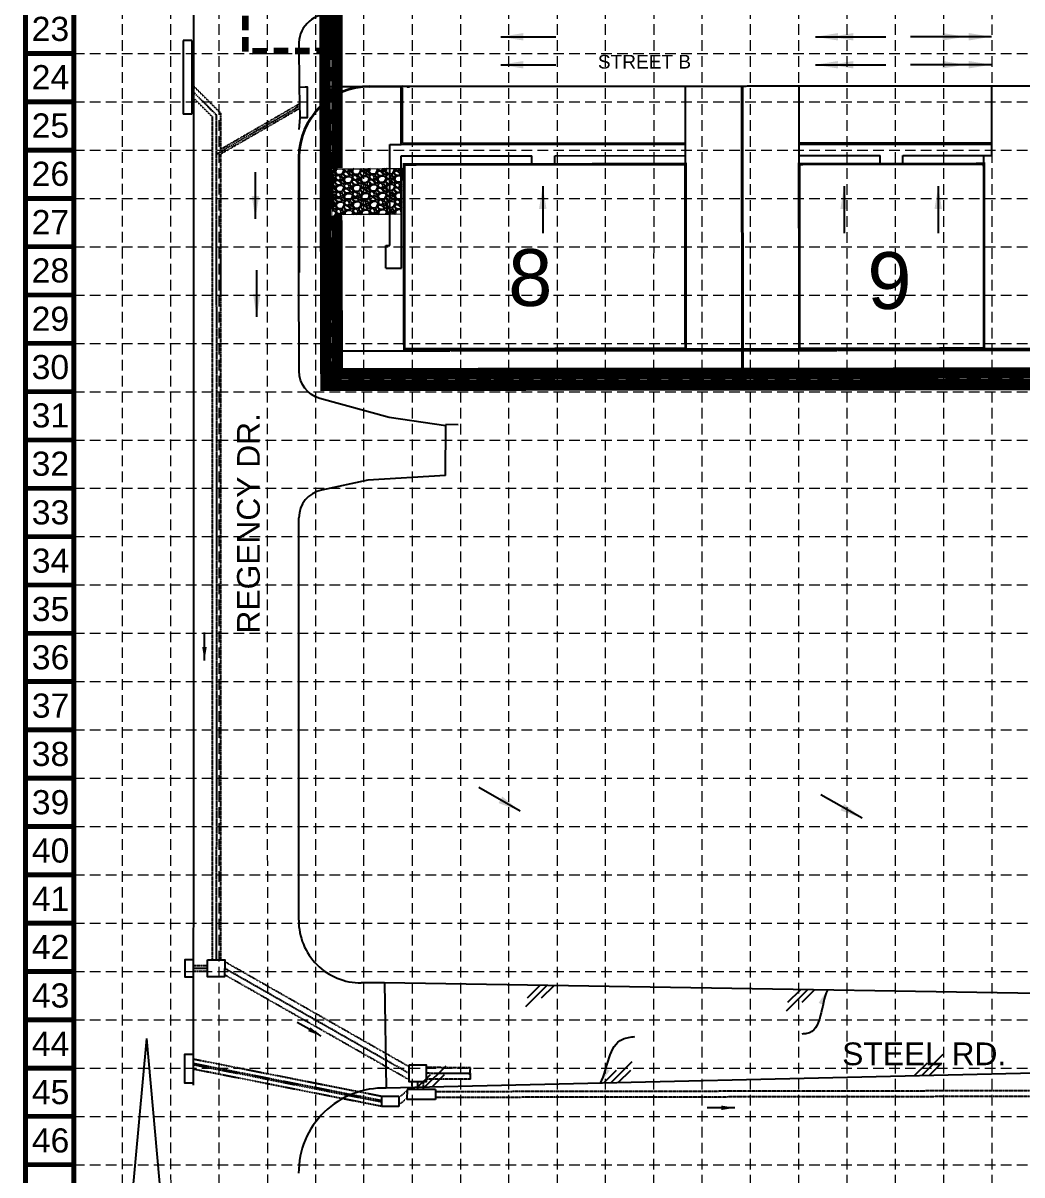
# Model space of a CAD drawing. Header units: inches. Extents: x 9013 to 9695, y 5495 to 6585.
# Drawn here: x 9012.7 to 9364.2, y 5781.2 to 6186.7 of the extents above; entities that cross this region are included whole.
import ezdxf
from ezdxf.enums import TextEntityAlignment as Align

# ---------------------------------------------------------------- set-up
doc = ezdxf.new("R2010")
doc.units = ezdxf.units.IN
doc.header["$MEASUREMENT"] = 0
for name, pattern in [('CENTER2', [1.125, 0.75, -0.125, 0.125, -0.125]), ('DASHED2', [0.375, 0.25, -0.125]), ('HIDDEN', [0.375, 0.25, -0.125]), ('HIDDEN2', [0.1875, 0.125, -0.0625])]:
    doc.linetypes.add(name, pattern=pattern)
for name, color, linetype in [('BASE', 7, 'Continuous'), ('e-pavement', 253, 'Continuous'), ('e-Storm', 253, 'Continuous'), ('e-Storm-cl', 253, 'CENTER2'), ('E-STORM-INLET', 253, 'Continuous'), ('Easements Utility', 7, 'HIDDEN2'), ('F-pav-bc', 253, 'Continuous'), ('f-pav-edge-conc', 253, 'Continuous'), ('F-pav-fc', 253, 'Continuous'), ('F-pav-SIDEWALK', 253, 'Continuous'), ('GRID', 254, 'HIDDEN'), ('LEGEND', 7, 'Continuous'), ('LIMITS OF DISTURBANCE', 1, 'HIDDEN'), ('Lot No', 7, 'Continuous'), ('NARROW', 7, 'Continuous'), ('p-pav-edge-conc', 7, 'Continuous'), ('SILT FENCE', 200, 'Continuous')]:
    doc.layers.add(name, color=color, linetype=linetype)
for name, color, linetype, lineweight in [('Boundary', 5, 'Continuous', 100), ('Lot Lines', 2, 'Continuous', 40), ('P-DIR-FLOW-ARO', 7, 'Continuous', 30), ('P-PADS', 6, 'Continuous', 50), ('p-pav-fc', 1, 'Continuous', 35), ('P-STNAMES', 7, 'Continuous', 50), ('ROW', 6, 'Continuous', 40)]:
    doc.layers.add(name, color=color, linetype=linetype, lineweight=lineweight)
doc.styles.add('L40', font='simplex', dxfattribs={"height": 2})
doc.styles.add('L80', font='simplex', dxfattribs={"height": 2.4})
doc.styles.get("Standard").update_dxf_attribs({"font": 'ARIAL.TTF'})
doc.dimstyles.get("Standard").update_dxf_attribs({"dimtxt": 0.18, "dimasz": 0.18, "dimexe": 0.18, "dimexo": 0.0625, "dimgap": 0.09, "dimtad": 0, "dimtih": 1, "dimtoh": 1, "dimdec": 4, "dimzin": 0, "dimdsep": 46, "dimtxsty": 'Standard', "dimcen": 0.09, "dimadec": 0, "dimazin": 0, "dimtfac": 1, "dimtdec": 4, "dimtofl": 0, "dimtmove": 0, "dimatfit": 3, "dimfxl": 0, "dimtolj": 1, "dimtzin": 0, "dimarcsym": 0})

# ---------------------------------------------------------------- blocks, each defined once
blk = doc.blocks.new('asphalt')
for p, q in [((0.0375, 0.0875), (-0.05, 0)), ((0.1482, 0.1482), (0, 0)), ((0.1375, 0.0875), (0.05, 0))]:
    blk.add_line(p, q)
blk = doc.blocks.new('North Arrow')
at = {"layer": 'NARROW'}
for p, q in [((32.43, 3.06), (32.43, 4.63)), ((0, 0), (22.36, 2)), ((28.77, -2.09), (34.02, 2.32)), ((36.18, 2.33), (30.46, 2.33)), ((36.16, 2.32), (31.04, -2.09)), ((39.1, 0.01), (59.96, 2.11)), ((0, 0), (22.33, -2.02)), ((31.2, -0.05), (21.66, -0.05)), ((21.66, -0.05), (21.66, -0.05)), ((57.45, -0.05), (33.41, -0.05)), ((59.83, -2.14), (39.04, -0.01)), ((57.69, -0.03), (57.77, -0.01)), ((57.77, -0.05), (57.69, -0.03)), ((28.77, -2.09), (34.95, -2.09)), ((32.43, -4.26), (32.43, -2.8))]:
    blk.add_line(p, q, dxfattribs=at)
blk.add_lwpolyline([(22.36, -2.03), (22.59, -1.93, 0.091577), (22.87, -1.44, 0.048306), (23.03, -0.75), (23.07, -0.01), (23.01, 0.82, 0.048306), (22.87, 1.42, 0.091577), (22.59, 1.91), (22.36, 2.01), (22.14, 1.91, 0.091577), (21.86, 1.42, 0.048306), (21.72, 0.82), (21.66, -0.01), (21.72, -0.83, 0.048306), (21.86, -1.44, 0.091577), (22.14, -1.93)], format="xyb", close=True, dxfattribs=at)
for points in [[(57.46, -0.03), (57.44, 0.08, -0.066818), (57.67, 0.47, -0.03073), (58.01, 0.84), (58.52, 1.29), (59.07, 1.7, -0.03073), (59.5, 1.95, -0.066818), (59.93, 2.1), (60.04, 2.06)], [(60.04, 2.06), (60.05, 1.95, -0.066818), (59.82, 1.56, -0.03073), (59.43, 1.14), (58.97, 0.74), (58.42, 0.33, -0.03073), (57.99, 0.08, -0.036692), (57.76, -0.02)], [(57.46, -0.04), (57.44, -0.15, 0.066818), (57.67, -0.54, 0.03073), (58.01, -0.9), (58.52, -1.36), (59.07, -1.77, 0.03073), (59.5, -2.02, 0.066818), (59.93, -2.17), (60.04, -2.13)], [(60.04, -2.13), (60.05, -2.01, 0.066818), (59.82, -1.63, 0.03073), (59.43, -1.2), (58.97, -0.8), (58.42, -0.4, 0.03073), (57.99, -0.15, 0.036692), (57.76, -0.05)]]:
    blk.add_lwpolyline(points, format="xyb", dxfattribs=at)
for centre, start, end in [((30.46, 3.86), 178.8769, 270), ((34.95, -3.62), 358.8769, 90)]:
    blk.add_arc(centre, 1.53, start, end, dxfattribs=at)
for points in [[(23.02, 0.75), (21.85, 1.42), (22.87, 1.44), (22.14, 1.91)], [(22.87, 1.44), (22.14, 1.91), (22.59, 1.91), (22.36, 2)], [(31.05, -2.09), (36.15, 2.36), (28.75, -2.06), (34.01, 2.36)], [(59.26, 1), (58.69, 1.42), (59.45, 1.15), (59, 1.65)], [(59.45, 1.15), (59, 1.65), (59.62, 1.34), (59.28, 1.82)], [(59.62, 1.34), (59.28, 1.82), (59.81, 1.55), (59.49, 1.95)], [(59.81, 1.55), (59.49, 1.95), (59.93, 1.73), (59.69, 2.04)], [(59.93, 1.73), (59.69, 2.04), (60.05, 1.94), (59.93, 2.1)], [(60.05, 1.94), (59.93, 2.1), (60.04, 2.06)], [(23.03, -0.76), (21.67, -0.05), (23.07, -0.05), (21.72, 0.82)], [(23.07, -0.05), (21.72, 0.82), (23.02, 0.75), (21.85, 1.42)], [(57.44, 0.08), (57.7, -0.01), (57.5, 0.21), (57.77, -0.01)], [(57.45, -0.04), (57.69, -0.02), (57.44, 0.08), (57.7, -0.01)], [(57.5, 0.21), (57.77, -0.01), (57.6, 0.39), (57.94, 0.06)], [(57.6, 0.39), (57.94, 0.06), (57.68, 0.5), (58.07, 0.13)], [(57.68, 0.5), (58.07, 0.13), (57.84, 0.66), (58.29, 0.26)], [(57.84, 0.66), (58.29, 0.26), (58.03, 0.86), (58.52, 0.41)], [(58.03, 0.86), (58.52, 0.41), (58.26, 1.07), (58.73, 0.57)], [(58.26, 1.07), (58.73, 0.57), (58.52, 1.3), (59.05, 0.81)], [(58.52, 1.3), (59.05, 0.81), (58.7, 1.42), (59.26, 0.99)], [(22.87, -1.44), (21.72, -0.87), (23.03, -0.76), (21.67, -0.05)], [(22.58, -1.93), (21.86, -1.45), (22.87, -1.44), (21.72, -0.87)], [(22.36, -2.01), (22.14, -1.93), (22.58, -1.93), (21.86, -1.45)], [(57.44, -0.14), (57.69, -0.02), (57.45, -0.04), (57.69, -0.02)], [(57.46, -0.19), (57.7, -0.03), (57.44, -0.14), (57.69, -0.02)], [(57.53, -0.33), (57.76, -0.05), (57.46, -0.19), (57.7, -0.03)], [(57.63, -0.48), (57.9, -0.1), (57.53, -0.33), (57.76, -0.05)], [(57.78, -0.66), (58.09, -0.2), (57.63, -0.48), (57.9, -0.1)], [(57.97, -0.87), (58.34, -0.35), (57.78, -0.66), (58.09, -0.2)], [(58.24, -1.11), (58.61, -0.54), (57.97, -0.87), (58.34, -0.35)], [(58.61, -1.43), (58.93, -0.77), (58.24, -1.11), (58.61, -0.54)], [(58.91, -1.64), (59.2, -1), (58.61, -1.43), (58.93, -0.77)], [(59.12, -1.79), (59.57, -1.36), (58.92, -1.65), (59.2, -1.01)], [(59.35, -1.93), (59.81, -1.62), (59.12, -1.79), (59.57, -1.36)], [(59.54, -1.32), (59.41, -1.18), (59.21, -1.01)], [(59.58, -2.05), (59.93, -1.79), (59.35, -1.93), (59.81, -1.62)], [(59.78, -2.13), (60.05, -2.01), (59.58, -2.05), (59.93, -1.79)], [(59.92, -2.17), (60.04, -2.13), (59.78, -2.13), (60.05, -2.01)]]:
    blk.add_solid(points, dxfattribs=at)

msp = doc.modelspace()

# ---------------------------------------------------------------- hatches: boundary and pattern name
at = {"layer": 'LEGEND'}
h = msp.add_hatch(dxfattribs=at)
h.set_pattern_fill('GRAVEL', color=4, scale=4.197874, angle=136.0657, style=0)
h.set_pattern_definition([(4.078545, (15014.87545, 8669.46867), (50.397924782, 3.906415511), [0.5647652, -55.911851]), (321.0354448, (15015.43878, 8669.50883), (-39.1891011944, 31.928442857), [0.9691547, -95.9462894]), (268.576145, (15016.19233, 8668.8994), (1.808469016, 62.379672199), [0.6833635, -67.653069]), (43.339445, (15018.09947, 8668.51923), (-61.275456247, -57.5482279705), [0.8825526, -87.3726904]), (68.899445, (15018.74136, 8669.12494), (-19.8362057675, -50.839626456), [0.8654127, -85.6759728]), (133.339445, (15019.05291, 8669.93233), (57.5482279705, -61.275456247), [0.8825526, -87.3726904]), (173.7599448, (15018.4472, 8670.57421), (68.4257509477, -7.6337086533), [1.1671307, -115.5458432]), (208.3210448, (15017.28698, 8670.70107), (-85.238982572, -46.1185287385), [1.1018915, -109.0872968]), (257.495345, (15016.31698, 8670.17832), (-13.6797025796, -62.600523107), [0.8855415, -87.6687035]), (311.302145, (15016.12525, 8669.3138), (-30.340866461, 35.06185307), [1.0109823, -49.5381141]), (358.4631448, (15016.79252, 8668.5543), (68.3153352897, -1.6980404827), [1.3074194, -129.434618]), (274.879845, (15015.1358, 8671.43296), (3.685581923, -38.526600445), [0.4462382, -44.1777693]), (307.534945, (15015.17375, 8670.98833), (-33.474273111, 43.910179225), [0.8489654, -84.047777]), (1.065745, (15015.691, 8670.315), (2.9126222, 3.0230428), [0.5936675, -5.3430202]), (339.264345, (15015.5531, 8669.74847), (-20.940454794, 8.51701793), [0.3197017, -31.6503525]), (67.867145, (15015.8521, 8669.6353), (-5.71482307, -11.98174736), [0.4521236, -22.1541196]), (167.029545, (15016.0224, 8670.0541), (-14.89436933, 2.691766894), [0.73433, -23.743271]), (297.630845, (15015.3068, 8670.2189), (-3.13346836, 8.84828084), [0.5309933, -12.7438508]), (152.455245, (15017.60543, 8667.94596), (-38.96826763, 20.057115722), [0.7438632, -73.64265]), (206.411945, (15016.94589, 8668.28995), (44.130993278, 21.602995399), [0.62406, -61.7818219]), (69.264345, (15014.7243, 8669.6143), (-8.51701793, -20.940454794), [0.6393992, -31.330655]), (119.676245, (15014.95068, 8670.21228), (21.492582421, -38.195322673), [0.7438632, -73.64265]), (115.509745, (15019.41126, 8669.82024), (9.289983868, -20.609183342), [0.7173327, -35.149318]), (70.840845, (15019.10233, 8670.46764), (-16.923658463, -47.816554209), [0.6010432, -59.5033629]), (202.867145, (15017.6067, 8672.66647), (-20.609193295, -9.289961957), [0.6393992, -31.330655]), (153.419745, (15017.01753, 8672.418), (50.950019102, -25.771931781), [0.7036938, -69.665496]), (205.509745, (15019.08797, 8671.2393), (20.609183342, 9.289983868), [0.3586663, -35.5079844]), (237.375645, (15017.7881, 8672.4917), (-8.62745263, -15.00478401), [0.2140496, -21.1909888]), (302.029545, (15017.6727, 8672.3114), (-6.15651154, 11.7609014), [0.8654127, -16.442862]), (322.074745, (15018.13164, 8671.57775), (-33.143036918, 26.103172294), [0.8020038, -79.3982623]), (79.755845, (15016.2845, 8670.3262), (-2.8021954, -8.9587075), [0.6054258, -14.5302224]), (129.2229448, (15016.39222, 8670.92193), (-45.5664434735, 55.560667756), [1.0569994, -104.6427643]), (197.011145, (15015.72384, 8671.7408), (32.48051751, 9.510808831), [0.4321963, -42.7875594]), (226.065745, (15015.3105, 8671.6143), (0.1104206, -5.935663), [0.2518724, -3.9460014]), (256.322145, (15018.10473, 8671.4288), (8.296204214, 32.811770515), [0.5831854, -57.7355416]), (184.078545, (15017.96682, 8670.86216), (-50.397924782, -3.906415511), [1.1295303, -55.3470858]), (136.065745, (15016.84, 8670.782), (-5.935663, -0.1104206), [1.0914472, -3.1064266]), (101.370545, (15016.05416, 8671.5391), (9.842026992, -50.287514966), [0.6637426, -65.7104692]), (30.120345, (15015.9233, 8672.1898), (14.67352699, 9.17954678), [0.6112188, -29.9497644]), (343.7117448, (15016.45199, 8672.49654), (86.564017506, -25.1093504), [0.995169, -98.5218906]), (311.4918448, (15017.40722, 8672.21743), (36.386939444, -40.88710438), [1.0528226, -104.22932])])
edge = h.paths.add_edge_path()
edge.add_line((9121.15, 6137.94), (9121.35, 6117.77))
edge.add_arc((9123.81, 6116.6), 2.71, 83.8595, 154.5622, ccw=False)
edge.add_line((9124.1, 6119.3), (9145.94, 6119.44))
edge.add_line((9145.94, 6119.44), (9146.01, 6135.47))
edge.add_line((9146.01, 6135.47), (9123.77, 6135.32))
edge.add_arc((9123.77, 6137.94), 2.62, 180, 270.0391, ccw=False)

# ---------------------------------------------------------------- linework, layer by layer
at = {"layer": 'BASE', "const_width": 1.7}
for points in [[(9693.88, 5495.64), (9693.88, 6584.22), (9013.53, 6584.22), (9013.53, 5495.64)], [(9676.87, 5512.65), (9676.87, 6567.21), (9030.53, 6567.21), (9030.53, 5512.65)]]:
    msp.add_lwpolyline(points, close=True, dxfattribs=at)
for points in [[(9030.53, 6176), (9013.53, 6176)], [(9030.53, 6158.99), (9013.53, 6158.99)], [(9030.53, 6141.98), (9013.53, 6141.98)], [(9030.53, 6124.97), (9013.53, 6124.97)], [(9030.53, 6107.97), (9013.53, 6107.97)], [(9030.53, 6090.96), (9013.53, 6090.96)], [(9030.53, 6073.95), (9013.53, 6073.95)], [(9030.53, 6056.94), (9013.53, 6056.94)], [(9030.53, 6039.93), (9013.53, 6039.93)], [(9030.53, 6022.92), (9013.53, 6022.92)], [(9030.53, 6005.91), (9013.53, 6005.91)], [(9030.53, 5988.9), (9013.53, 5988.9)], [(9030.53, 5971.89), (9013.53, 5971.89)], [(9030.53, 5954.89), (9013.53, 5954.89)], [(9030.53, 5937.88), (9013.53, 5937.88)], [(9030.53, 5920.87), (9013.53, 5920.87)], [(9030.53, 5903.86), (9013.53, 5903.86)], [(9030.53, 5886.85), (9013.53, 5886.85)], [(9030.53, 5869.84), (9013.53, 5869.84)], [(9030.53, 5852.83), (9013.53, 5852.83)], [(9030.53, 5835.82), (9013.53, 5835.82)], [(9030.53, 5818.81), (9013.53, 5818.81)], [(9030.53, 5801.81), (9013.53, 5801.81)], [(9030.53, 5784.8), (9013.53, 5784.8)]]:
    msp.add_lwpolyline(points, dxfattribs=at)
at = {"layer": 'Boundary', "color": 7, "linetype": 'DASHED2', "ltscale": 20}
for p, q in [((9090.97, 6176.74), (9090.68, 6291.6)), ((9120.97, 6176.84), (9090.97, 6176.74)), ((9121.26, 6061.23), (9120.97, 6176.84)), ((9469.75, 6061.53), (9121.26, 6061.23))]:
    msp.add_line(p, q, dxfattribs=at)
at = {"layer": 'e-pavement', "color": 7}
for p, q in [((9109.68, 6179.83), (9109.85, 6164.1)), ((9109.85, 6164.1), (9110.09, 6153.33)), ((9110.09, 6153.33), (9109.75, 6149.22)), ((9161.47, 6044.9), (9141.48, 6047.89)), ((9161.28, 6027.41), (9161.47, 6045.34)), ((9165.82, 6045.3), (9161.47, 6045.34)), ((9161.28, 6027.41), (9133.98, 6025.78)), ((9133.98, 6025.78), (9117.68, 6022.31)), ((9109.78, 5924.01), (9109.76, 6012.53)), ((9109.67, 5870.84), (9109.78, 5924.01)), ((9139.85, 5848.8), (9131.69, 5848.79)), ((9139.85, 5848.8), (9140.47, 5811.75)), ((9470.49, 5819.46), (9140.47, 5811.75))]:
    msp.add_line(p, q, dxfattribs=at)
for points in [[(9072.98, 6460.32), (9072.95, 6408.25), (9072.85, 6325.66), (9072.62, 6226.26), (9072.66, 6105.8), (9072.68, 5923.85), (9072.52, 5812.85)], [(9470.55, 5843.46), (9139.85, 5848.8)]]:
    msp.add_lwpolyline(points, dxfattribs=at)
at = {"layer": 'e-pavement', "color": 252}
msp.add_lwpolyline([(9109.85, 6164.1), (9111.94, 6164.23), (9112.71, 6164.22), (9112.71, 6153.3), (9110.09, 6153.33)], dxfattribs=at)
at = {"layer": 'e-pavement', "color": 7}
msp.add_lwpolyline([(9141.48, 6047.89), (9117.14, 6054.6, -0.336878), (9109.81, 6064.23), (9109.75, 6098.88)], format="xyb", dxfattribs=at)
at = {"layer": 'e-pavement', "color": 5}
for points in [[(9072.58, 5856.96), (9069.58, 5856.96), (9069.57, 5850.96), (9072.57, 5850.96)], [(9072.53, 5823.64), (9069.53, 5823.65), (9069.52, 5813.65), (9072.52, 5813.64)]]:
    msp.add_lwpolyline(points, dxfattribs=at)
at = {"layer": 'e-pavement', "color": 7}
for centre, radius, start, end in [((9120.5, 6179.14), 10.84, 85.7966, 176.3846), ((9119.76, 6012.53), 10, 101.989, 180.012), ((9131.67, 5870.79), 22, 179.8807, 270.0603), ((9139.43, 5781.98), 29.78, 87.9885, 180.416)]:
    msp.add_arc(centre, radius, start, end, dxfattribs=at)
at = {"layer": 'e-Storm', "color": 5}
for p, q in [((9069.03, 6180.61), (9069.04, 6154.61)), ((9072.03, 6180.61), (9069.03, 6180.61)), ((9072.03, 6180.61), (9072.04, 6154.61)), ((9072.04, 6154.61), (9069.04, 6154.61)), ((9138.77, 5808.85), (9138.76, 5805.35)), ((9144.87, 5808.84), (9138.77, 5808.85)), ((9144.87, 5808.84), (9144.86, 5805.34)), ((9147.79, 5811.23), (9147.78, 5807.73)), ((9157.78, 5807.72), (9147.78, 5807.73)), ((9157.79, 5811.22), (9147.79, 5811.23)), ((9157.79, 5811.22), (9157.78, 5807.72)), ((9144.86, 5805.34), (9138.76, 5805.35))]:
    msp.add_line(p, q, dxfattribs=at)
at = {"layer": 'e-Storm', "color": 5, "linetype": 'HIDDEN2', "ltscale": 0.35}
for p, q in [((9072.03, 6165.16), (9082.17, 6155.03)), ((9072.03, 6160.91), (9079.17, 6153.79)), ((9079.17, 6153.79), (9079.27, 5856.95)), ((9082.17, 6155.03), (9082.17, 6142.29)), ((9082.17, 6140.56), (9082.19, 6091.87)), ((9082.18, 6104.23), (9082.2, 5922.27)), ((9082.2, 5922.27), (9082.11, 5856.94)), ((9148.52, 5819.28), (9083.63, 5856.24)), ((9072.57, 5852.96), (9077.62, 5852.95)), ((9072.58, 5854.96), (9077.63, 5854.95)), ((9148.52, 5814.68), (9083.62, 5851.64)), ((9138.77, 5808.85), (9072.53, 5821.93)), ((9138.76, 5807.32), (9072.53, 5820.4)), ((9138.76, 5806.87), (9072.53, 5819.96)), ((9138.76, 5805.35), (9072.52, 5818.43)), ((9170.13, 5818.95), (9154.52, 5818.97)), ((9149.51, 5813.98), (9149.51, 5811.23)), ((9153.51, 5813.97), (9153.51, 5811.22)), ((9170.12, 5814.95), (9154.52, 5814.97)), ((9147.78, 5808.19), (9144.86, 5805.8)), ((9147.78, 5810.78), (9144.87, 5808.38)), ((9442.38, 5810.93), (9157.78, 5810.47)), ((9442.38, 5808.93), (9157.78, 5808.47))]:
    msp.add_line(p, q, dxfattribs=at)
at = {"layer": 'e-Storm', "color": 252, "linetype": 'HIDDEN2', "ltscale": 0.35}
for p, q in [((9082.17, 6142.29), (9109.98, 6158.36)), ((9110.01, 6156.65), (9082.17, 6140.56))]:
    msp.add_line(p, q, dxfattribs=at)
at = {"layer": 'e-Storm', "color": 5}
for points in [[(9077.63, 5856.95), (9083.63, 5856.94), (9083.62, 5850.94), (9077.62, 5850.95), (9077.63, 5856.95)], [(9148.52, 5819.98), (9154.52, 5819.97), (9154.51, 5813.97), (9148.51, 5813.98), (9148.52, 5819.98)]]:
    msp.add_lwpolyline(points, close=True, dxfattribs=at)
at = {"layer": 'e-Storm-cl', "color": 5, "ltscale": 0.5}
for p, q in [((9072.03, 6163.03), (9080.67, 6154.41)), ((9080.67, 6154.41), (9080.69, 6091.87)), ((9080.69, 6091.87), (9080.71, 5909.91)), ((9080.71, 5909.91), (9080.63, 5856.94)), ((9072.58, 5853.96), (9077.62, 5853.95)), ((9148.52, 5816.98), (9083.62, 5853.94)), ((9169.91, 5816.95), (9154.52, 5816.97)), ((9151.51, 5813.98), (9151.51, 5811.23))]:
    msp.add_line(p, q, dxfattribs=at)
at = {"layer": 'e-Storm-cl', "color": 252, "ltscale": 0.5}
msp.add_line((9080.67, 6140.56), (9109.99, 6157.5), dxfattribs=at)
at = {"layer": 'E-STORM-INLET', "color": 5}
for p, q in [((9169.86, 5816.48), (9170.13, 5818.95)), ((9170.12, 5816.95), (9169.86, 5816.48)), ((9170.12, 5814.95), (9170.12, 5816.95))]:
    msp.add_line(p, q, dxfattribs=at)
at = {"layer": 'Easements Utility'}
for p, q in [((9121, 6164.43), (9471.74, 6164.74)), ((9469.73, 6071.53), (9121.24, 6071.23))]:
    msp.add_line(p, q, dxfattribs=at)
at = {"layer": 'F-pav-bc', "color": 7}
for p, q in [((9145.76, 6143.95), (9245.52, 6144.04)), ((9285.79, 6144.07), (9353.55, 6144.13))]:
    msp.add_line(p, q, dxfattribs=at)
at = {"layer": 'f-pav-edge-conc', "color": 7}
for p, q in [((9245.82, 6072.04), (9245.74, 6164.54)), ((9285.85, 6072.07), (9285.77, 6164.57)), ((9353.55, 6140.12), (9353.53, 6164.62)), ((9350.85, 6072.13), (9350.8, 6140.13)), ((9245.82, 6072.04), (9285.82, 6072.07)), ((9350.82, 6072.13), (9390.82, 6072.17))]:
    msp.add_line(p, q, dxfattribs=at)
at = {"layer": 'F-pav-fc', "color": 7}
for p, q in [((9145.76, 6143.95), (9145.74, 6163.91)), ((9146.26, 6144.45), (9146.24, 6163.95)), ((9147.77, 6163.91), (9147.77, 6163.95)), ((9146.26, 6144.45), (9245.52, 6144.54)), ((9285.79, 6144.57), (9353.55, 6144.63))]:
    msp.add_line(p, q, dxfattribs=at)
at = {"layer": 'F-pav-SIDEWALK', "color": 7}
for p, q in [((9141.76, 6143.95), (9145.76, 6143.95)), ((9141.79, 6108.45), (9141.76, 6143.95)), ((9145.76, 6139.95), (9191.76, 6139.99)), ((9145.8, 6100.45), (9145.76, 6139.95)), ((9191.77, 6136.99), (9191.76, 6139.99)), ((9199.76, 6140), (9245.76, 6140.04)), ((9199.77, 6137), (9199.76, 6140)), ((9285.8, 6140.07), (9314.3, 6140.1)), ((9314.3, 6137.1), (9314.3, 6140.1)), ((9322.3, 6140.11), (9353.55, 6140.13)), ((9322.3, 6137.11), (9322.3, 6140.11)), ((9191.77, 6136.99), (9199.77, 6137)), ((9314.3, 6137.1), (9322.3, 6137.11)), ((9140.3, 6100.45), (9140.29, 6108.45)), ((9140.29, 6108.45), (9141.79, 6108.45)), ((9140.3, 6100.45), (9145.8, 6100.45))]:
    msp.add_line(p, q, dxfattribs=at)
at = {"layer": 'GRID', "color": 252, "linetype": 'HIDDEN', "lineweight": 0, "ltscale": 15}
for p, q in [((9047.7, 5580.69), (9047.61, 6566.57)), ((9064.78, 5580.69), (9064.57, 6566.56)), ((9081.74, 5580.69), (9081.58, 6566.51)), ((9098.84, 5580.68), (9098.57, 6566.49)), ((9115.69, 5580.68), (9115.62, 6566.62)), ((9132.59, 5580.68), (9132.65, 6566.59)), ((9149.73, 5580.68), (9149.64, 6566.53)), ((9166.8, 5580.67), (9166.63, 6566.54)), ((9183.67, 5580.67), (9183.68, 6566.53)), ((9200.73, 5580.67), (9200.71, 6566.53)), ((9217.63, 5580.66), (9217.67, 6566.52)), ((9234.65, 5580.66), (9234.75, 6566.5)), ((9251.65, 5580.66), (9251.65, 6567.21)), ((9268.66, 5580.66), (9268.66, 6567.21)), ((9285.67, 5580.65), (9285.67, 6567.21)), ((9302.68, 5580.65), (9302.68, 6567.21)), ((9319.69, 5580.65), (9319.69, 6567.21)), ((9336.69, 5580.65), (9336.69, 6567.21)), ((9353.7, 5580.64), (9353.7, 6567.21)), ((9030.53, 6176), (9676.87, 6176)), ((9030.53, 6158.99), (9676.87, 6158.99)), ((9030.53, 6141.98), (9676.87, 6141.98)), ((9030.53, 6124.97), (9676.87, 6124.97)), ((9030.53, 6107.97), (9676.87, 6107.97)), ((9030.53, 6090.96), (9676.87, 6090.96)), ((9030.53, 6073.95), (9676.87, 6073.95)), ((9030.53, 6056.94), (9676.87, 6056.94)), ((9030.53, 6039.93), (9676.87, 6039.93)), ((9030.53, 6022.92), (9676.87, 6022.92)), ((9030.53, 6005.91), (9676.87, 6005.91)), ((9030.53, 5988.9), (9676.87, 5988.9)), ((9030.53, 5971.89), (9676.87, 5971.89)), ((9030.53, 5954.89), (9676.87, 5954.89)), ((9030.53, 5937.88), (9676.87, 5937.88)), ((9030.53, 5920.87), (9676.87, 5920.87)), ((9030.53, 5903.86), (9676.87, 5903.86)), ((9030.53, 5886.85), (9676.87, 5886.85)), ((9030.53, 5869.84), (9676.87, 5869.84)), ((9030.53, 5852.83), (9676.87, 5852.83)), ((9030.53, 5835.82), (9676.87, 5835.82)), ((9030.53, 5818.81), (9676.87, 5818.81)), ((9030.53, 5801.81), (9676.87, 5801.81)), ((9030.53, 5784.8), (9676.87, 5784.8))]:
    msp.add_line(p, q, dxfattribs=at)
at = {"layer": 'LEGEND', "color": 4, "const_width": 0.42}
msp.add_lwpolyline([(9121.15, 6137.94), (9121.35, 6117.77, -0.318673), (9124.1, 6119.3), (9145.94, 6119.44), (9146.01, 6135.47), (9123.77, 6135.32, -0.414413)], format="xyb", close=True, dxfattribs=at)
at = {"layer": 'LIMITS OF DISTURBANCE', "ltscale": 70, "const_width": 4}
msp.add_lwpolyline([(9622.37, 6408.84), (9467.66, 6409.74, 0.25133), (9446.84, 6390.06, 0.188794), (9455.83, 6317.99, -0.00187), (9459.01, 6304.64), (9458.88, 6294.16), (9118.6, 6293.72), (9119.24, 6059.18), (9467.75, 6059.49), (9468.27, 5828.71), (9621.48, 5829.1), (9622.25, 5829.08), (9622.5, 6406.52)], format="xyb", close=True, dxfattribs=at)
at = {"layer": 'Lot Lines', "color": 7}
msp.add_line((9265.77, 6164.56), (9265.86, 6061.36), dxfattribs=at)
at = {"layer": 'P-PADS', "color": 7, "const_width": 1}
for points in [[(9146.82, 6071.95), (9146.77, 6136.95), (9245.77, 6137.04), (9245.77, 6137.04), (9245.82, 6072.04)], [(9350.8, 6137.13), (9350.85, 6072.13), (9285.85, 6072.07), (9285.8, 6137.07), (9350.8, 6137.13)]]:
    msp.add_lwpolyline(points, close=True, dxfattribs=at)
at = {"layer": 'p-pav-edge-conc'}
msp.add_line((9146.24, 6164.45), (9468.74, 6164.73), dxfattribs=at)
at = {"layer": 'p-pav-fc', "color": 7}
for p, q in [((9134.73, 6164.44), (9146.24, 6164.45)), ((9148.27, 6163.95), (9148.27, 6164.45)), ((9109.75, 6139.44), (9109.75, 6098.9))]:
    msp.add_line(p, q, dxfattribs=at)
msp.add_arc((9134.75, 6139.44), 25, 90.0498, 180, dxfattribs=at)
at = {"layer": 'ROW', "color": 7}
msp.add_line((9120.97, 6176.84), (9120.68, 6291.63), dxfattribs=at)
at = {"layer": 'SILT FENCE', "const_width": 4}
for points in [[(9123.2, 6192.93), (9123.12, 6135.65)], [(9122.96, 6119.05), (9123.1, 6116.97), (9123.28, 6063.3), (9471.79, 6063.58), (9472.38, 5858.64)]]:
    msp.add_lwpolyline(points, dxfattribs=at)

# ---------------------------------------------------------------- block references
at = {"layer": 'BASE', "xscale": 2.686956249999639, "yscale": 2.686956249999639, "zscale": 2.686956250000023, "rotation": 270}
msp.add_blockref('North Arrow', (9056.09, 5829.19), dxfattribs=at)
at = {"layer": 'e-pavement', "color": 7, "xscale": 50.00000000000013, "yscale": 50, "zscale": 50}
for p, rotation in [((9197.04, 5847.88), 179.8465945633048), ((9288.71, 5846.39), 179.8465945633048), ((9328.93, 5816.15), 359.8465945633048), ((9154, 5812.06), 359.8465945633048), ((9219.51, 5813.59), 359.8465945633048)]:
    msp.add_blockref('asphalt', p, dxfattribs=dict(at, rotation=rotation))

# ---------------------------------------------------------------- texts
at = {"flags": 1}
for tag in ['LOTAINF', 'LOTAAC', 'LOTASF', 'LOTAINF', 'LOTAAC', 'LOTASF', 'LOTAINF', 'LOTAAC', 'LOTASF']:
    msp.add_attdef(tag, text='', height=0.0000101, rotation=90, dxfattribs=at).set_placement((9095.33, 5984.16), align=Align.CENTER)
at = {"layer": 'BASE'}
for s, p in [('23', (9022.3, 6184.67)), ('24', (9022.3, 6167.66)), ('25', (9022.3, 6150.65)), ('26', (9022.3, 6133.65)), ('27', (9022.3, 6116.64)), ('28', (9022.3, 6099.63)), ('29', (9022.3, 6082.62)), ('30', (9022.3, 6065.61)), ('31', (9022.3, 6048.6)), ('32', (9022.3, 6031.59)), ('33', (9022.36, 6014.47)), ('34', (9022.36, 5997.46)), ('35', (9022.36, 5980.45)), ('36', (9022.36, 5963.44)), ('37', (9022.36, 5946.43)), ('38', (9022.36, 5929.42)), ('39', (9022.36, 5912.42)), ('40', (9022.36, 5895.41)), ('41', (9022.36, 5878.4)), ('42', (9022.34, 5861.46)), ('43', (9022.36, 5844.38)), ('44', (9022.36, 5827.37)), ('45', (9022.36, 5810.36)), ('46', (9022.36, 5793.35))]:
    msp.add_text(s, height=8.504, dxfattribs=at).set_placement(p, align=Align.MIDDLE_CENTER)
at = {"layer": 'Lot No'}
for s, p in [('8', (9191.17, 6097.13)), ('9', (9317.55, 6096.06))]:
    msp.add_text(s, height=20, rotation=0, dxfattribs=at).set_placement(p, align=Align.MIDDLE_CENTER)
at = {"layer": 'P-DIR-FLOW-ARO'}
msp.add_text('STREET B', height=4.8, dxfattribs=at).set_placement((9214.96, 6170.71))
at = {"layer": 'P-STNAMES'}
msp.add_text('REGENCY DR.', height=8, rotation=90, dxfattribs=at).set_placement((9095.99, 6010.6), align=Align.CENTER)
msp.add_text('STEEL RD.', height=8, dxfattribs=at).set_placement((9329.8, 5819.83), align=Align.CENTER)

# ---------------------------------------------------------------- leaders
at = {"layer": 'e-pavement', "color": 7, "path_type": 1}
for points, override in [([(9076.53, 5962.28), (9076.51, 5972.11)], {"dimscale": 40, "dimasz": 0.12, "dimgap": 0.09, "dimtad": 0, "dimpost": "'", "dimtxsty": 'L40', "dimfxl": 0.18, "dimarcsym": 1}), ([(9295.72, 5846.28), (9288.53, 5830.97), (9286.74, 5830.81)], {"dimscale": 30, "dimgap": 0.09, "dimtad": 0, "dimpost": "'", "dimtxsty": 'L40', "dimfxl": 0.18, "dimarcsym": 1}), ([(9117.56, 5830.11), (9109.13, 5834.91)], {"dimscale": 40, "dimasz": 0.12, "dimgap": 0.09, "dimtad": 0, "dimpost": "'", "dimtxsty": 'L40', "dimfxl": 0.18, "dimarcsym": 1}), ([(9215.88, 5813.51), (9223.7, 5829.01), (9227.95, 5829.99)], {"dimscale": 30, "dimgap": 0.09, "dimtad": 0, "dimpost": "'", "dimtxsty": 'L40', "dimfxl": 0.18, "dimarcsym": 1}), ([(9263.19, 5804.84), (9253.36, 5804.83)], {"dimscale": 40, "dimasz": 0.12, "dimgap": 0.09, "dimtad": 0, "dimpost": "'", "dimtxsty": 'L40', "dimfxl": 0.18, "dimarcsym": 1})]:
    msp.add_leader(points, dimstyle='Standard', override=override, dxfattribs=at)
at = {"layer": 'P-DIR-FLOW-ARO'}
for points in [[(9180.76, 6181.88), (9200.15, 6181.88)], [(9180.76, 6181.88), (9200.15, 6181.88)], [(9291.49, 6181.88), (9310.87, 6181.88)], [(9296.88, 6181.88), (9316.26, 6181.88)], [(9344.3, 6181.9), (9324.91, 6181.89)], [(9353.44, 6181.9), (9334.06, 6181.89)], [(9180.76, 6172.04), (9200.15, 6172.04)], [(9180.76, 6172.04), (9200.15, 6172.04)], [(9291.49, 6172.04), (9310.87, 6172.04)], [(9296.88, 6172.04), (9316.26, 6172.04)], [(9344.3, 6172.06), (9324.92, 6172.04)], [(9353.45, 6172.06), (9334.06, 6172.04)], [(9094.44, 6117.84), (9094.44, 6134.27)], [(9195.55, 6129.25), (9195.55, 6112.7)], [(9195.55, 6129.25), (9195.55, 6112.7)], [(9301.61, 6129.25), (9301.61, 6112.7)], [(9301.61, 6129.25), (9301.61, 6112.7)], [(9334.72, 6129.25), (9334.72, 6112.7)], [(9334.72, 6129.25), (9334.72, 6112.7)], [(9094.91, 6083.29), (9094.91, 6099.72)], [(9187.61, 5909.3), (9173.07, 5917.59)], [(9307.91, 5906.75), (9293.37, 5915.05)]]:
    msp.add_leader(points, dimstyle='Standard', override={"dimasz": 8, "dimexo": 0.0625, "dimgap": 0.09, "dimtad": 0, "dimtxsty": 'L80'}, dxfattribs=at)

doc.saveas('drawing.dxf')
